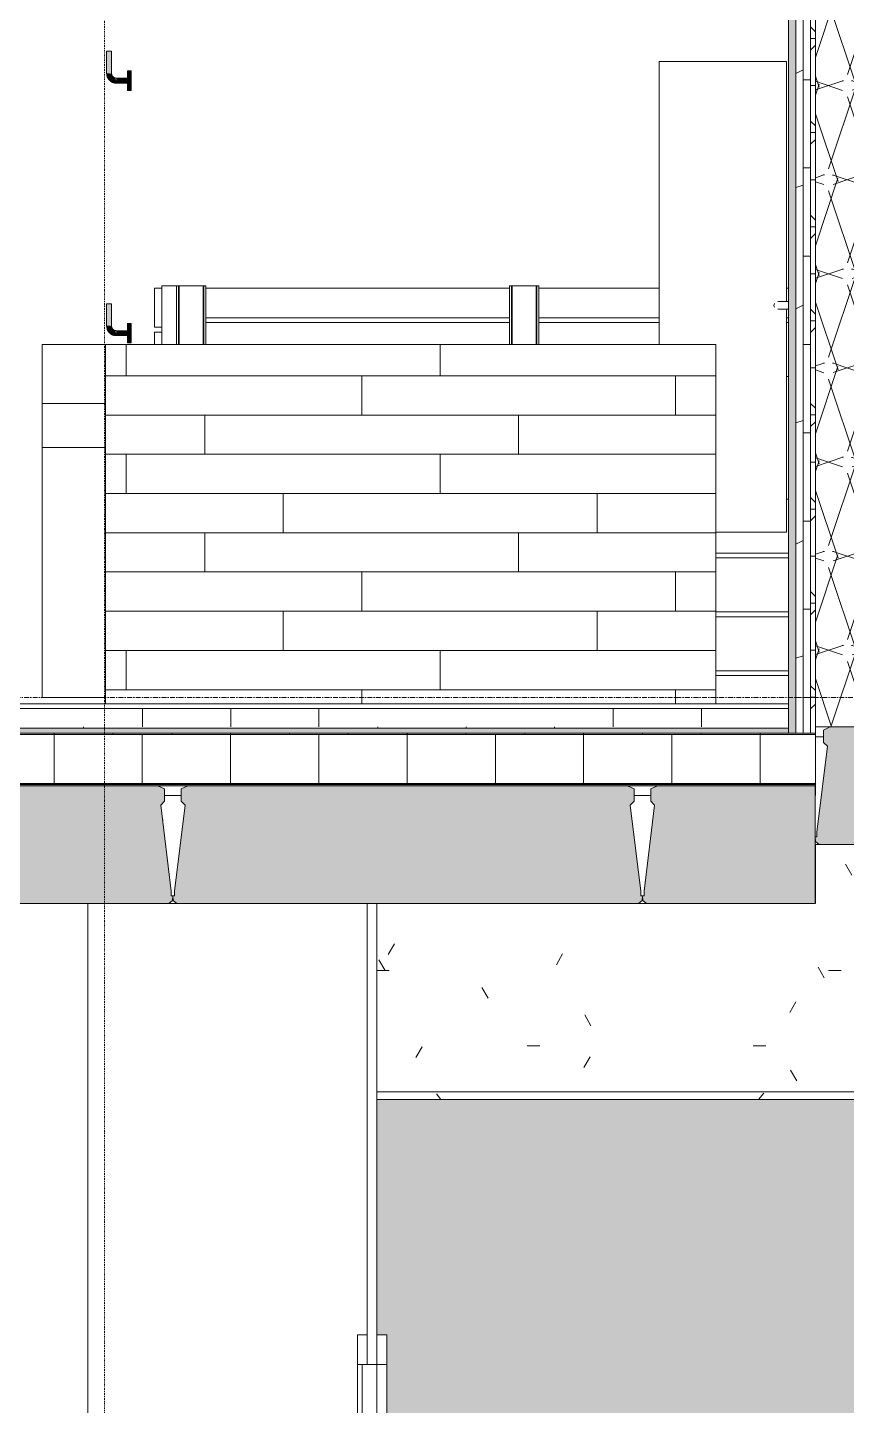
# Model space of a CAD drawing. Header units: inches. Extents: x 9661 to 16490, y -393 to 647.
# Drawn here: x 9931.3 to 10014.7, y -72.2 to 68.3 of the extents above; entities that cross this region are included whole.
import ezdxf

# ---------------------------------------------------------------- set-up
doc = ezdxf.new("R2010")
doc.units = ezdxf.units.IN
doc.header["$MEASUREMENT"] = 0
doc.linetypes.add('Dash Dot 3_16_', pattern=[0.3125, 0.1875, -0.0625, 0, -0.0625])
doc.linetypes.add('Grid Line 1_2_', pattern=[0.875, 0.5, -0.125, 0.125, -0.125])
for name, color, linetype, lineweight in [('0-1', 7, 'Continuous', 5), ('0-3', 55, 'Continuous', 9), ('A-ANNO-SYMB-1', 150, 'Dash Dot 3_16_', 9), ('A-DOOR-4', 7, 'Continuous', 9), ('A-DOOR-5', 55, 'Continuous', 9), ('A-DOOR-FRAM-2', 7, 'Continuous', 9), ('A-DOOR-FRAM-3', 50, 'Continuous', 20), ('A-FLOR-4', 55, 'Continuous', 9), ('A-FLOR-6', 252, 'Continuous', 13), ('A-FLOR-7', 254, 'Continuous', 5), ('A-FLOR-9', 192, 'Continuous', 9), ('A-FLOR-HRAL-1', 7, 'Continuous', 9), ('A-FLOR-HRAL-2', 55, 'Continuous', 9), ('A-FLOR-LEVL-1', 51, 'Grid Line 1_2_', 9), ('A-FLOR-MCUT-2', 51, 'Continuous', 9), ('A-FLOR-PATT-1', 45, 'Continuous', 9), ('A-GLAZ-CURT-1', 55, 'Continuous', 9), ('A-GLAZ-CWMG-1', 55, 'Continuous', 9), ('A-WALL-11', 113, 'Continuous', 9), ('A-WALL-5', 55, 'Continuous', 9), ('A-WALL-8', 13, 'Continuous', 13), ('A-WALL-PATT-1', 55, 'Continuous', 9), ('A-WALL-PATT-2', 45, 'Continuous', 9), ('E-ELEC-EQPM-1', 55, 'Continuous', 9), ('E-LITE-EQPM-1', 55, 'Continuous', 9), ('S-BEAM-2', 7, 'Continuous', 9), ('S-BEAM-3', 55, 'Continuous', 9), ('S-BEAM-4', 10, 'Continuous', 9), ('S-FNDN-1', 55, 'Continuous', 9), ('S-FNDN-2', 7, 'Continuous', 9)]:
    doc.layers.add(name, color=color, linetype=linetype, lineweight=lineweight)
pattern_1 = [(0, (10995.947, 72), (15.36, 3.84), [1.267, -10.253, 1.267, -10.253, -61.44]), (0, (10995.947, 72), (15.36, 3.84), [-23.04, 1.267, -21.773, 1.267, -10.253, -26.88]), (0, (10995.947, 72), (15.36, 3.84), [-57.6, 1.267, -6.413, 1.267, -17.933]), (120, (11001.707, 73.92), (-11.005538, 11.38215), [1.267, -10.253, 1.267, -10.253, -61.44]), (120, (11001.707, 73.92), (-11.005538, 11.38215), [-23.04, 1.267, -21.773, 1.267, -10.253, -26.88]), (120, (11001.707, 73.92), (-11.005538, 11.38215), [-57.6, 1.267, -6.413, 1.267, -17.933]), (240, (11003.627, 81.6), (-4.354462, -15.22215), [1.267, -10.253, 1.267, -10.253, -61.44]), (240, (11003.627, 81.6), (-4.354462, -15.22215), [-23.04, 1.267, -21.773, 1.267, -10.253, -26.88]), (240, (11003.627, 81.6), (-4.354462, -15.22215), [-57.6, 1.267, -6.413, 1.267, -17.933])]
pattern_2 = [(0, (10995.947, 72), (30.72, 7.68), [1.267, -21.773, 1.267, -21.773, -122.88]), (0, (10995.947, 72), (30.72, 7.68), [-46.08, 1.267, -44.813, 1.267, -21.773, -53.76]), (0, (10995.947, 72), (30.72, 7.68), [-115.2, 1.267, -14.093, 1.267, -37.133]), (120, (11007.467, 75.84), (-22.011075, 22.7643), [1.267, -21.773, 1.267, -21.773, -122.88]), (120, (11007.467, 75.84), (-22.011075, 22.7643), [-46.08, 1.267, -44.813, 1.267, -21.773, -53.76]), (120, (11007.467, 75.84), (-22.011075, 22.7643), [-115.2, 1.267, -14.093, 1.267, -37.133]), (240, (11011.307, 91.2), (-8.708925, -30.4443), [1.267, -21.773, 1.267, -21.773, -122.88]), (240, (11011.307, 91.2), (-8.708925, -30.4443), [-46.08, 1.267, -44.813, 1.267, -21.773, -53.76]), (240, (11011.307, 91.2), (-8.708925, -30.4443), [-115.2, 1.267, -14.093, 1.267, -37.133])]
pattern_3 = [(0, (10995.947, 72), (0, 9), []), (90, (10995.947, 72), (-9, 6e-16), [])]
pattern_4 = [(0, (9941.314, 0.8), (0, 4), []), (90, (9941.314, 0.8), (-8, 8), [4, -28]), (90, (9957.314, 4.8), (-8, 8), [4, -28])]

# ---------------------------------------------------------------- blocks, each defined once
blk = doc.blocks.new('CHAINLINK GATE - CHAINLINK GATE-2199385-BUILDING SECTION - EAST_WEST - LOOKING NORTH')
at = {"layer": 'A-DOOR-4'}
for p, q in [((9966.88, -68), (9965.38, -68)), ((9965.38, -68), (9965.38, -152)), ((9966.88, -152), (9966.88, -68)), ((9965.38, -152), (9966.88, -152))]:
    blk.add_line(p, q, dxfattribs=at)
at = {"layer": 'A-DOOR-FRAM-2'}
for p, q in [((9964.88, -152), (9964.88, -68)), ((9967.88, -68), (9967.88, -152)), ((9965.38, -152), (9964.88, -152)), ((9966.88, -152), (9967.88, -152))]:
    blk.add_line(p, q, dxfattribs=at)
at = {"layer": 'A-DOOR-FRAM-3'}
for p, q in [((9964.88, -65), (9964.88, -68)), ((9965.88, -65), (9964.88, -65)), ((9965.88, -68), (9965.88, -65)), ((9967.88, -65), (9966.88, -65)), ((9966.88, -65), (9966.88, -68)), ((9967.88, -68), (9967.88, -65)), ((9964.88, -68), (9965.88, -68)), ((9966.88, -68), (9967.88, -68))]:
    blk.add_line(p, q, dxfattribs=at)
blk = doc.blocks.new('CTR - 1st Phase - Common Walls_rvt-1-BUILDING SECTION - EAST_WEST - LOOKING NORTH')
at = {"layer": 'A-WALL-PATT-1'}
h = blk.add_hatch(dxfattribs=at)
h.set_pattern_fill('FP_13', color=256, style=0, pattern_type=2)
h.set_pattern_definition([(90, (9901.19, -152), (-36.188, 2e-15), [])])
h.paths.add_polyline_path([(9901.19, -152), (9964.88, -152), (9964.88, -65), (9965.88, -65), (9965.88, -21), (9901.19, -21), (9901.19, -143.02)], flags=0)
at = {"layer": 'S-FNDN-1'}
blk.add_line((9946.49, -21), (9945.65, -21), dxfattribs=at)
at = {"layer": 'S-FNDN-2'}
for p, q in [((9965.88, -21), (9965.88, -68)), ((9966.88, -21), (9965.88, -21)), ((9966.88, -68), (9966.88, -21)), ((9965.88, -68), (9966.88, -68))]:
    blk.add_line(p, q, dxfattribs=at)
at = {"layer": '0-3'}
blk.add_blockref('CHAINLINK GATE - CHAINLINK GATE-2199385-BUILDING SECTION - EAST_WEST - LOOKING NORTH', (0, 0), dxfattribs=at)
blk = doc.blocks.new('034100 - Precast Structural Concrete - Solid Plank - 12_-1871118-BUILDING SECTION - EAST_WEST - LOOKING NORTH')
at = {"layer": 'S-BEAM-4'}
blk.add_hatch(color=256, dxfattribs=at).paths.add_polyline_path([(9898.61, -21), (9945.65, -21), (9946.03, -20.69), (9946.03, -20.21), (9945.89, -20.21), (9945.89, -19.74), (9944.83, -10.97), (9945.22, -10.57), (9945.22, -9.31), (9944.53, -9), (9899.73, -9), (9899.04, -9.31), (9899.04, -10.57), (9899.43, -10.97), (9898.37, -19.74), (9898.37, -20.21), (9898.19, -20.21), (9898.23, -20.69), (9898.41, -20.83)], flags=0)
at = {"layer": 'S-BEAM-2'}
for p, q in [((9899.73, -9), (9899.04, -9.31)), ((9899.04, -9.31), (9899.04, -10.57)), ((9944.53, -9), (9899.73, -9)), ((9945.22, -9.31), (9944.53, -9)), ((9945.22, -10.57), (9945.22, -9.31)), ((9899.43, -10.97), (9898.37, -19.74)), ((9899.04, -10.57), (9899.43, -10.97)), ((9944.83, -10.97), (9945.22, -10.57)), ((9945.89, -19.74), (9944.83, -10.97)), ((9898.37, -20.21), (9898.19, -20.21)), ((9898.19, -20.21), (9898.23, -20.69)), ((9898.23, -20.69), (9898.61, -21)), ((9898.37, -19.74), (9898.37, -20.21)), ((9898.61, -21), (9945.65, -21)), ((9945.65, -21), (9946.03, -20.69)), ((9945.89, -19.82), (9945.89, -19.74)), ((9945.89, -20.21), (9945.89, -19.82)), ((9946.07, -20.21), (9945.89, -20.21)), ((9946.03, -20.69), (9946.07, -20.21))]:
    blk.add_line(p, q, dxfattribs=at)
blk = doc.blocks.new('034100 - Precast Structural Concrete - Solid Plank - 12_-1875030-BUILDING SECTION - EAST_WEST - LOOKING NORTH')
at = {"layer": 'S-BEAM-4'}
blk.add_hatch(color=256, dxfattribs=at).paths.add_polyline_path([(10011.56, -21), (10011.56, -9), (9995.49, -9), (9994.8, -9.31), (9994.8, -10.57), (9995.19, -10.97), (9994.13, -19.82), (9994.13, -20.21), (9993.95, -20.21), (9993.99, -20.69), (9994.37, -21), (9995.19, -21)], flags=0)
at = {"layer": 'S-BEAM-2'}
for p, q in [((9995.49, -9), (9994.8, -9.31)), ((9994.8, -9.31), (9994.8, -10.57)), ((10011.56, -9), (9995.49, -9)), ((10011.56, -21), (10011.56, -9)), ((9995.19, -10.97), (9994.13, -19.74)), ((9994.8, -10.57), (9995.19, -10.97)), ((9994.13, -20.21), (9993.95, -20.21)), ((9993.95, -20.21), (9993.99, -20.69)), ((9993.99, -20.69), (9994.37, -21)), ((9994.13, -19.74), (9994.13, -19.82)), ((9994.13, -19.82), (9994.13, -20.21)), ((9994.37, -21), (10011.56, -21))]:
    blk.add_line(p, q, dxfattribs=at)
blk = doc.blocks.new('034100 - Precast Structural Concrete - Solid Plank - 12_-1871119-BUILDING SECTION - EAST_WEST - LOOKING NORTH')
at = {"layer": 'S-BEAM-4'}
blk.add_hatch(color=256, dxfattribs=at).paths.add_polyline_path([(10770.09, -15), (10777.25, -15), (10777.63, -14.69), (10777.63, -14.21), (10777.49, -14.21), (10777.47, -13.59), (10776.43, -4.97), (10776.82, -4.57), (10776.82, -3.31), (10776.13, -3), (10731.33, -3), (10730.63, -3.31), (10730.63, -4.57), (10731.03, -4.97), (10729.97, -13.74), (10729.97, -14.21), (10729.79, -14.21), (10729.83, -14.69), (10730.2, -15), (10761.98, -15)], flags=0)
at = {"layer": 'S-BEAM-2'}
for p, q in [((10731.33, -3), (10730.63, -3.31)), ((10730.63, -3.31), (10730.63, -4.57)), ((10776.13, -3), (10731.33, -3)), ((10776.82, -3.31), (10776.13, -3)), ((10776.82, -4.57), (10776.82, -3.31)), ((10731.03, -4.97), (10729.97, -13.74)), ((10730.63, -4.57), (10731.03, -4.97)), ((10776.43, -4.97), (10776.82, -4.57)), ((10777.49, -13.74), (10776.43, -4.97)), ((10729.97, -13.74), (10729.97, -14.21)), ((10777.49, -13.82), (10777.49, -13.74)), ((10777.49, -14.21), (10777.49, -13.82)), ((10729.97, -14.21), (10729.79, -14.21)), ((10729.79, -14.21), (10729.83, -14.69)), ((10729.83, -14.69), (10730.2, -15)), ((10730.2, -15), (10777.25, -15)), ((10777.25, -15), (10777.63, -14.69)), ((10777.67, -14.21), (10777.49, -14.21)), ((10777.63, -14.69), (10777.67, -14.21))]:
    blk.add_line(p, q, dxfattribs=at)
blk = doc.blocks.new('CTR - 1st Phase - Structure_rvt-1-BUILDING SECTION - EAST_WEST - LOOKING NORTH')
at = {"layer": 'A-WALL-PATT-1'}
h = blk.add_hatch(dxfattribs=at)
h.set_pattern_fill('FP_3', color=256, style=0, pattern_type=2)
h.set_pattern_definition(pattern_1)
h.paths.add_polyline_path([(11412.61, -152), (11424.8, -152), (11424.8, -41), (11195.19, -41), (11195.19, -151.75), (11361.19, -151.75), (11361.19, -152), (11377.37, -152)], flags=0)
h.paths.add_polyline_path([(11015.9, -152), (11145.19, -152), (11145.19, -151.75), (11179.19, -151.75), (11179.19, -41), (10847.19, -41), (10847.19, -151.75), (10875.19, -151.75), (10875.19, -152), (11013.36, -152)], flags=0)
h.paths.add_polyline_path([(9967.88, -152), (9969.19, -152), (9969.19, -151.75), (10159.19, -151.75), (10159.19, -44), (10175.19, -44), (10175.19, -151.75), (10179.19, -151.75), (10179.19, -152), (10455.19, -152), (10455.19, -151.75), (10459.19, -151.75), (10459.19, -35.99), (10467.21, -35.99), (10467.19, -35), (10167.19, -35), (10167.17, -41), (9966.88, -41), (9966.88, -65), (9967.88, -65), (9967.88, -151.75)], flags=0)
h.paths.add_polyline_path([(10535.14, -151.75), (10831.19, -151.75), (10831.19, -41), (10475.19, -41), (10475.19, -151.75), (10503.5, -151.75)], flags=0)
h.paths.add_polyline_path([(11187.19, -35.99), (11187.19, -35.99), (11187.19, -23.38)], flags=0)
at = {"layer": 'S-BEAM-3'}
h = blk.add_hatch(dxfattribs=at)
h.set_pattern_fill('FP_32', color=256, style=0, pattern_type=2)
h.set_pattern_definition(pattern_2)
h.paths.add_polyline_path([(9993.95, -20.21), (9994.13, -20.21), (9994.13, -19.74), (9995.19, -10.97), (9994.8, -10.57), (9994.8, -10), (9993.11, -10), (9993.11, -10.57), (9992.71, -10.97), (9993.78, -19.82), (9993.78, -20.21), (9993.91, -20.21)], flags=0)
h.paths.add_polyline_path([(9993.99, -21), (9994.37, -21), (9993.99, -20.69), (9993.95, -20.21), (9993.91, -20.69), (9993.54, -21), (9993.95, -21)], flags=0)
h.paths.add_polyline_path([(10011.58, -21), (10011.6, -15), (10011.95, -14.98), (10011.6, -14.69), (10011.56, -14.69), (10011.56, -21)], flags=0)
h.paths.add_polyline_path([(9946.07, -20.21), (9946.25, -20.21), (9946.25, -19.74), (9947.31, -10.97), (9946.92, -10.57), (9946.92, -10), (9945.22, -10), (9945.22, -10.57), (9944.83, -10.97), (9945.89, -19.82), (9945.89, -20.21), (9946.03, -20.21)], flags=0)
h.paths.add_polyline_path([(9946.49, -21), (9946.11, -20.69), (9946.07, -20.21), (9946.03, -20.69), (9945.65, -21), (9946.25, -21)], flags=0)
h.paths.add_polyline_path([(9898.61, -21), (9898.23, -20.69), (9898.23, -20.21), (9898.37, -20.21), (9898.37, -19.74), (9899.43, -10.97), (9899.04, -10.57), (9899.04, -10), (9897.19, -10), (9897.19, -21), (9898.37, -21)], flags=0)
h.paths.add_polyline_path([(10107.32, -14.21), (10107.5, -14.21), (10107.5, -13.74), (10108.56, -4.97), (10108.17, -4.57), (10108.17, -4), (10106.48, -4), (10106.48, -4.57), (10106.08, -4.97), (10107.15, -13.82), (10107.15, -14.21), (10107.28, -14.21)], flags=0)
h.paths.add_polyline_path([(10107.15, -15), (10107.74, -15), (10107.37, -14.69), (10107.32, -14.21), (10107.28, -14.69), (10106.91, -15)], flags=0)
h.paths.add_polyline_path([(10155.21, -14.21), (10155.38, -14.21), (10155.38, -13.74), (10156.45, -4.97), (10156.05, -4.57), (10156.05, -4), (10154.36, -4), (10154.36, -4.57), (10153.97, -4.97), (10155.03, -13.82), (10155.03, -14.21), (10155.16, -14.21)], flags=0)
h.paths.add_polyline_path([(10155.62, -15), (10155.25, -14.69), (10155.21, -14.21), (10155.16, -14.69), (10154.79, -15), (10155.38, -15)], flags=0)
h.paths.add_polyline_path([(10059.44, -14.21), (10059.62, -14.21), (10059.62, -13.74), (10060.68, -4.97), (10060.29, -4.57), (10060.29, -4), (10058.6, -4), (10058.6, -4.57), (10058.2, -4.97), (10059.26, -13.82), (10059.26, -14.21), (10059.4, -14.21)], flags=0)
h.paths.add_polyline_path([(10059.62, -15), (10059.86, -15), (10059.48, -14.69), (10059.43, -14.4), (10059.4, -14.69), (10059.03, -15), (10059.51, -15)], flags=0)
h.paths.add_polyline_path([(10011.74, -14.21), (10011.74, -13.74), (10012.77, -4.94), (10012.41, -4.57), (10012.41, -4), (10011.59, -4), (10011.6, -14.21)], flags=0)
h = blk.add_hatch(dxfattribs=at)
h.set_pattern_fill('FP_5', color=256, style=0, pattern_type=2)
h.set_pattern_definition(pattern_2)
h.paths.add_polyline_path([(10032.49, -40.21), (10167.17, -40.21), (10167.17, -15), (10011.58, -15), (10011.56, -21), (9966.88, -21), (9966.88, -40.21), (9997.13, -40.21)], flags=0)
h = blk.add_hatch(dxfattribs=at)
h.set_pattern_fill('FP_31', color=256, style=0, pattern_type=2)
h.set_pattern_definition([(0, (10995.947, 145.145), (30.72, 5.431), [1.267, -21.773, 1.267, -21.773, -122.88]), (0, (10995.947, 145.145), (30.72, 5.431), [-46.08, 1.267, -44.813, 1.267, -21.773, -53.76]), (0, (10995.947, 145.145), (30.72, 5.431), [-115.2, 1.267, -14.093, 1.267, -37.133]), (129.232, (11007.467, 147.86), (-19.350573, 12.83838), [1.002, -17.213, 1.002, -114.358]), (129.232, (11007.467, 147.86), (-19.350573, 12.83838), [-19.217, -17.213, 1.002, -35.428, -60.716]), (129.232, (11007.467, 147.86), (-19.350573, 12.83838), [-72.859, 1.002, -17.213, 1.002, -41.499]), (129.232, (11007.467, 147.86), (-19.350573, 12.83838), [-92.075, -11.141, 1.002, -29.356]), (230.768, (11011.307, 158.721), (-11.370004, -24.78585), [1.002, -17.213, 1.002, -114.358]), (230.768, (11011.307, 158.721), (-11.370004, -24.78585), [-19.217, -17.213, 1.002, -35.428, -60.716]), (230.768, (11011.307, 158.721), (-11.370004, -24.78585), [-72.859, 1.002, -17.213, 1.002, -41.499]), (230.768, (11011.307, 158.721), (-11.370004, -24.78585), [-92.075, -11.141, 1.002, -29.356])])
h.paths.add_polyline_path([(10159.27, -41), (10167.17, -41), (10167.17, -40.21), (9966.88, -40.21), (9966.88, -41), (10150.78, -41)], flags=0)
for p, q in [((10012.41, -4), (10011.59, -4)), ((10011.58, -10), (10011.58, -9)), ((9946.92, -10), (9945.22, -10)), ((9994.8, -10), (9993.11, -10)), ((10011.58, -21), (10011.58, -15)), ((10011.58, -15), (10011.98, -15)), ((9994.37, -21), (9993.54, -21)), ((10167.17, -40.21), (9966.88, -40.21)), ((10167.17, -41), (9966.88, -41))]:
    blk.add_line(p, q, dxfattribs=at)
at = {"layer": '0-3'}
for name, p in [('034100 - Precast Structural Concrete - Solid Plank - 12_-1871119-BUILDING SECTION - EAST_WEST - LOOKING NORTH', (-718.23, 0)), ('034100 - Precast Structural Concrete - Solid Plank - 12_-1871118-BUILDING SECTION - EAST_WEST - LOOKING NORTH', (0, 0)), ('034100 - Precast Structural Concrete - Solid Plank - 12_-1871118-BUILDING SECTION - EAST_WEST - LOOKING NORTH', (47.88, 0)), ('034100 - Precast Structural Concrete - Solid Plank - 12_-1875030-BUILDING SECTION - EAST_WEST - LOOKING NORTH', (0, 0))]:
    blk.add_blockref(name, p, dxfattribs=at)
blk = doc.blocks.new('Pathway_Cooper_McGraw-Edison _BSC-BRC_Round - Pathway_Cooper_McGraw-Edison _BSC-BRC_Round-V71-BUILDING SECTION - EAST_WEST - LOOKING NORTH')
at = {"layer": 'E-LITE-EQPM-1'}
for p, q in [((9932.74, 36), (9932.74, 30)), ((9932.74, 36), (9936.74, 36)), ((9936.74, 36), (9939.21, 36)), ((9936.74, 30), (9932.74, 30)), ((9932.74, 30), (9932.74, 25.5)), ((9932.74, 30), (9936.74, 30)), ((9939.21, 30), (9936.74, 30)), ((9936.74, 30), (9939.21, 30)), ((9936.74, 25.5), (9932.74, 25.5)), ((9932.74, 25.5), (9932.74, 0)), ((9932.74, 25.5), (9936.74, 25.5)), ((9939.21, 25.5), (9936.74, 25.5)), ((9936.74, 25.5), (9939.21, 25.5)), ((9936.74, 0), (9932.74, 0)), ((9939.21, 0), (9936.74, 0))]:
    blk.add_line(p, q, dxfattribs=at)
blk = doc.blocks.new('Railing - Handrail - Bracket-3113776-BUILDING SECTION - EAST_WEST - LOOKING NORTH')
at = {"layer": 'A-FLOR-HRAL-1'}
for points in [[(9939.5, 63.66), (9939.56, 63.66), (9939.56, 65.91), (9939.31, 65.91), (9939.35, 63.66), (9939.44, 63.66)], [(9939.56, 63.66), (9939.81, 63.66), (9939.78, 65.91), (9939.56, 65.91), (9939.56, 64.25)], [(9940.31, 62.69), (9940.3, 62.92), (9939.77, 63.17), (9939.56, 63.66), (9939.35, 63.66), (9939.39, 63.3), (9939.44, 63.21), (9939.86, 62.77), (9940.07, 62.7)], [(9940.31, 62.91), (9940.2, 63.1), (9940.31, 63.15), (9940.05, 63.23), (9939.94, 63.3), (9939.71, 63.66), (9939.56, 63.66), (9939.78, 63.13), (9940.3, 62.92)], [(9941.44, 62.91), (9941.81, 62.91), (9941.81, 63.91), (9941.44, 63.88), (9941.44, 63.17)], [(9940.31, 62.91), (9941.44, 62.91), (9941.43, 63.16), (9940.31, 63.13), (9940.31, 62.98)], [(9940.31, 62.66), (9941.44, 62.69), (9941.44, 62.91), (9940.31, 62.91), (9940.31, 62.67)], [(9941.81, 61.91), (9941.81, 62.91), (9941.44, 62.91), (9941.44, 61.91)]]:
    blk.add_hatch(color=256, dxfattribs=at).paths.add_polyline_path(points, flags=0)
at = {"layer": 'A-FLOR-HRAL-2'}
for p, q in [((9939.31, 63.66), (9939.31, 65.91)), ((9939.56, 65.91), (9939.31, 65.91)), ((9939.81, 65.91), (9939.56, 65.91)), ((9939.81, 65.91), (9939.81, 63.66)), ((9941.44, 63.91), (9941.81, 63.91)), ((9941.44, 63.91), (9941.44, 62.91)), ((9941.81, 62.91), (9941.81, 63.91)), ((9940.31, 63.16), (9941.44, 63.16)), ((9941.44, 62.66), (9940.31, 62.66)), ((9941.44, 62.91), (9941.44, 61.91)), ((9941.81, 61.91), (9941.44, 61.91)), ((9941.81, 61.91), (9941.81, 62.91))]:
    blk.add_line(p, q, dxfattribs=at)
at = {"layer": 'A-FLOR-HRAL-2', "flags": 128}
for points in [[(9940.31, 62.66), (9940.27, 62.66), (9940.23, 62.66), (9940.19, 62.67), (9940.16, 62.67), (9940.12, 62.68), (9940.08, 62.69), (9940.04, 62.7), (9940, 62.71), (9939.96, 62.73), (9939.92, 62.74), (9939.89, 62.76), (9939.85, 62.77), (9939.82, 62.79), (9939.78, 62.81), (9939.75, 62.84), (9939.72, 62.86), (9939.69, 62.88), (9939.66, 62.91), (9939.63, 62.94), (9939.6, 62.96), (9939.57, 62.99), (9939.54, 63.02), (9939.52, 63.06), (9939.5, 63.09), (9939.47, 63.12), (9939.45, 63.15), (9939.43, 63.19), (9939.41, 63.23), (9939.4, 63.26), (9939.38, 63.3), (9939.37, 63.34), (9939.36, 63.37), (9939.35, 63.41), (9939.34, 63.45), (9939.33, 63.49), (9939.32, 63.53), (9939.32, 63.57), (9939.32, 63.61), (9939.31, 63.65), (9939.31, 63.66)], [(9939.81, 63.66), (9939.81, 63.64), (9939.82, 63.62), (9939.82, 63.6), (9939.82, 63.58), (9939.82, 63.56), (9939.83, 63.54), (9939.83, 63.52), (9939.84, 63.5), (9939.85, 63.49), (9939.85, 63.47), (9939.86, 63.45), (9939.87, 63.43), (9939.88, 63.41), (9939.89, 63.4), (9939.9, 63.38), (9939.91, 63.36), (9939.93, 63.35), (9939.94, 63.33), (9939.95, 63.32), (9939.97, 63.3), (9939.98, 63.29), (9940, 63.28), (9940.01, 63.26), (9940.03, 63.25), (9940.04, 63.24), (9940.06, 63.23), (9940.08, 63.22), (9940.1, 63.21), (9940.11, 63.2), (9940.13, 63.2), (9940.15, 63.19), (9940.17, 63.18), (9940.19, 63.18), (9940.21, 63.17), (9940.23, 63.17), (9940.25, 63.17), (9940.27, 63.16), (9940.29, 63.16), (9940.31, 63.16), (9940.31, 63.16)]]:
    blk.add_lwpolyline(points, dxfattribs=at)
blk = doc.blocks.new('Railing - Handrail - Bracket-3113774-BUILDING SECTION - EAST_WEST - LOOKING NORTH')
at = {"layer": 'A-FLOR-HRAL-1'}
for points in [[(9939.5, 37.91), (9939.56, 37.91), (9939.56, 40.16), (9939.31, 40.16), (9939.35, 37.91), (9939.44, 37.91)], [(9939.56, 37.91), (9939.81, 37.91), (9939.78, 40.16), (9939.56, 40.16), (9939.56, 38.5)], [(9941.81, 37.16), (9941.81, 38.16), (9941.44, 38.13), (9941.44, 37.16)], [(9940.31, 36.94), (9940.3, 37.16), (9939.77, 37.42), (9939.56, 37.91), (9939.35, 37.91), (9939.39, 37.55), (9939.44, 37.46), (9939.86, 37.02), (9940.07, 36.94)], [(9940.31, 37.16), (9940.2, 37.35), (9940.31, 37.4), (9940.05, 37.48), (9939.94, 37.54), (9939.71, 37.91), (9939.56, 37.91), (9939.78, 37.38), (9940.3, 37.16)], [(9940.31, 37.16), (9941.44, 37.16), (9941.43, 37.41), (9940.31, 37.38), (9940.31, 37.22)], [(9941.44, 36.91), (9941.44, 37.16), (9940.31, 37.16), (9940.31, 36.91)], [(9941.81, 36.16), (9941.81, 37.16), (9941.44, 37.16), (9941.44, 36.16)]]:
    blk.add_hatch(color=256, dxfattribs=at).paths.add_polyline_path(points, flags=0)
at = {"layer": 'A-FLOR-HRAL-2'}
for p, q in [((9939.31, 37.91), (9939.31, 40.16)), ((9939.56, 40.16), (9939.31, 40.16)), ((9939.81, 40.16), (9939.56, 40.16)), ((9939.81, 40.16), (9939.81, 37.91)), ((9941.44, 38.16), (9941.81, 38.16)), ((9941.44, 38.16), (9941.44, 37.16)), ((9941.81, 37.16), (9941.81, 38.16)), ((9940.31, 37.41), (9941.44, 37.41)), ((9941.44, 36.91), (9940.31, 36.91)), ((9941.44, 37.16), (9941.44, 36.16)), ((9941.81, 36.16), (9941.81, 37.16)), ((9941.81, 36.16), (9941.44, 36.16))]:
    blk.add_line(p, q, dxfattribs=at)
at = {"layer": 'A-FLOR-HRAL-2', "flags": 128}
for points in [[(9940.31, 36.91), (9940.27, 36.91), (9940.23, 36.91), (9940.19, 36.92), (9940.16, 36.92), (9940.12, 36.93), (9940.08, 36.94), (9940.04, 36.95), (9940, 36.96), (9939.96, 36.97), (9939.92, 36.99), (9939.89, 37), (9939.85, 37.02), (9939.82, 37.04), (9939.78, 37.06), (9939.75, 37.08), (9939.72, 37.11), (9939.69, 37.13), (9939.66, 37.16), (9939.63, 37.18), (9939.6, 37.21), (9939.57, 37.24), (9939.54, 37.27), (9939.52, 37.3), (9939.5, 37.34), (9939.47, 37.37), (9939.45, 37.4), (9939.43, 37.44), (9939.41, 37.47), (9939.4, 37.51), (9939.38, 37.55), (9939.37, 37.58), (9939.36, 37.62), (9939.35, 37.66), (9939.34, 37.7), (9939.33, 37.74), (9939.32, 37.78), (9939.32, 37.82), (9939.32, 37.86), (9939.31, 37.9), (9939.31, 37.91)], [(9939.81, 37.91), (9939.81, 37.89), (9939.82, 37.87), (9939.82, 37.85), (9939.82, 37.83), (9939.82, 37.81), (9939.83, 37.79), (9939.83, 37.77), (9939.84, 37.75), (9939.85, 37.73), (9939.85, 37.71), (9939.86, 37.7), (9939.87, 37.68), (9939.88, 37.66), (9939.89, 37.64), (9939.9, 37.63), (9939.91, 37.61), (9939.93, 37.59), (9939.94, 37.58), (9939.95, 37.56), (9939.97, 37.55), (9939.98, 37.54), (9940, 37.52), (9940.01, 37.51), (9940.03, 37.5), (9940.04, 37.49), (9940.06, 37.48), (9940.08, 37.47), (9940.1, 37.46), (9940.11, 37.45), (9940.13, 37.44), (9940.15, 37.44), (9940.17, 37.43), (9940.19, 37.42), (9940.21, 37.42), (9940.23, 37.42), (9940.25, 37.41), (9940.27, 37.41), (9940.29, 37.41), (9940.31, 37.41), (9940.31, 37.41)]]:
    blk.add_lwpolyline(points, dxfattribs=at)
blk = doc.blocks.new('Railing - Railing-2828583-BUILDING SECTION - EAST_WEST - LOOKING NORTH')
for name in ['Railing - Handrail - Bracket-3113776-BUILDING SECTION - EAST_WEST - LOOKING NORTH', 'Railing - Handrail - Bracket-3113774-BUILDING SECTION - EAST_WEST - LOOKING NORTH']:
    blk.add_blockref(name, (0, 0))
blk = doc.blocks.new('Horizontal_Siding - Horizontal_Siding-2855038-BUILDING SECTION - EAST_WEST - LOOKING NORTH')
at = {"layer": 'A-GLAZ-CURT-1'}
blk.add_line((10008.84, 2.24), (10001.44, 2.24), dxfattribs=at)
blk = doc.blocks.new('Horizontal_Siding - Horizontal_Siding-V115-BUILDING SECTION - EAST_WEST - LOOKING NORTH')
at = {"layer": 'A-GLAZ-CURT-1'}
for p, q in [((10008.84, 8.24), (10001.44, 8.24)), ((10001.44, 2.74), (10008.84, 2.74))]:
    blk.add_line(p, q, dxfattribs=at)
blk = doc.blocks.new('Horizontal_Siding - Horizontal_Siding-V116-BUILDING SECTION - EAST_WEST - LOOKING NORTH')
at = {"layer": 'A-GLAZ-CURT-1'}
for p, q in [((10008.84, 20.24), (10008.64, 20.24)), ((10001.44, 14.74), (10008.84, 14.74))]:
    blk.add_line(p, q, dxfattribs=at)
blk = doc.blocks.new('Horizontal_Siding - Horizontal_Siding-V117-BUILDING SECTION - EAST_WEST - LOOKING NORTH')
at = {"layer": 'A-GLAZ-CURT-1'}
for p, q in [((9995.64, 38.24), (9983.4, 38.24)), ((10008.84, 38.24), (10008.64, 38.24)), ((10008.64, 32.74), (10008.84, 32.74))]:
    blk.add_line(p, q, dxfattribs=at)
blk = doc.blocks.new('Horizontal_Siding - Horizontal_Siding-2855037-BUILDING SECTION - EAST_WEST - LOOKING NORTH')
at = {"layer": 'A-GLAZ-CURT-1'}
blk.add_line((9980.4, 38.24), (9949.44, 38.24), dxfattribs=at)
blk = doc.blocks.new('Horizontal_Siding - Horizontal_Siding-2855040-BUILDING SECTION - EAST_WEST - LOOKING NORTH')
at = {"layer": 'A-GLAZ-CURT-1'}
for p, q in [((9995.64, 41.75), (9983.4, 41.75)), ((10008.84, 41.75), (10008.64, 41.75)), ((9983.39, 38.74), (9995.64, 38.74)), ((10008.64, 38.74), (10008.84, 38.74))]:
    blk.add_line(p, q, dxfattribs=at)
blk = doc.blocks.new('Horizontal_Siding - Horizontal_Siding-2855039-BUILDING SECTION - EAST_WEST - LOOKING NORTH')
at = {"layer": 'A-GLAZ-CURT-1'}
for p, q in [((9980.4, 41.75), (9949.44, 41.75)), ((9949.44, 38.74), (9980.4, 38.74))]:
    blk.add_line(p, q, dxfattribs=at)
blk = doc.blocks.new('Rectangular Mullion - RAILING POST-2669755-BUILDING SECTION - EAST_WEST - LOOKING NORTH')
at = {"layer": 'A-GLAZ-CWMG-1'}
for p, q in [((9980.4, 38.49), (9980.4, 36)), ((9980.61, 36), (9980.61, 38.49)), ((9980.61, 38.49), (9980.61, 36)), ((9980.67, 38.49), (9980.67, 36)), ((9983.12, 38.49), (9983.12, 36)), ((9983.19, 38.49), (9983.19, 36)), ((9983.19, 38.49), (9983.19, 36)), ((9983.4, 38.49), (9983.4, 36))]:
    blk.add_line(p, q, dxfattribs=at)
blk = doc.blocks.new('Rectangular Mullion - RAILING POST-2833645-BUILDING SECTION - EAST_WEST - LOOKING NORTH')
at = {"layer": 'A-GLAZ-CWMG-1'}
for p, q in [((9980.4, 42), (9980.61, 42)), ((9980.4, 42), (9980.4, 38.49)), ((9980.61, 38.49), (9980.61, 42)), ((9980.61, 42), (9980.67, 42)), ((9980.61, 42), (9980.61, 38.49)), ((9980.67, 42), (9983.12, 42)), ((9980.67, 42), (9980.67, 38.49)), ((9983.12, 42), (9983.19, 42)), ((9983.12, 42), (9983.12, 38.49)), ((9983.19, 42), (9983.19, 38.49)), ((9983.19, 42), (9983.4, 42)), ((9983.19, 42), (9983.19, 38.49)), ((9983.4, 42), (9983.4, 38.49))]:
    blk.add_line(p, q, dxfattribs=at)
blk = doc.blocks.new('Rectangular Mullion - RAILING POST-2680127-BUILDING SECTION - EAST_WEST - LOOKING NORTH')
at = {"layer": 'A-GLAZ-CWMG-1'}
for p, q in [((9946.65, 36), (9946.65, 38.49)), ((9946.65, 38.49), (9946.65, 36)), ((9946.71, 38.49), (9946.71, 36)), ((9949.16, 38.49), (9949.16, 36)), ((9949.23, 38.49), (9949.23, 36)), ((9949.23, 38.49), (9949.23, 36)), ((9949.44, 38.49), (9949.44, 36))]:
    blk.add_line(p, q, dxfattribs=at)
blk = doc.blocks.new('Rectangular Mullion - RAILING POST-2833647-BUILDING SECTION - EAST_WEST - LOOKING NORTH')
at = {"layer": 'A-GLAZ-CWMG-1'}
for p, q in [((9946.44, 42), (9946.65, 42)), ((9946.65, 38.49), (9946.65, 42)), ((9946.65, 42), (9946.71, 42)), ((9946.65, 42), (9946.65, 38.49)), ((9946.71, 42), (9949.16, 42)), ((9946.71, 42), (9946.71, 38.49)), ((9949.16, 42), (9949.23, 42)), ((9949.16, 42), (9949.16, 38.49)), ((9949.23, 42), (9949.23, 38.49)), ((9949.23, 42), (9949.44, 42)), ((9949.23, 42), (9949.23, 38.49)), ((9949.44, 42), (9949.44, 38.49))]:
    blk.add_line(p, q, dxfattribs=at)
blk = doc.blocks.new('Horizontal_Siding - Horizontal_Siding-3202369-BUILDING SECTION - EAST_WEST - LOOKING NORTH')
at = {"layer": 'A-GLAZ-CURT-1'}
for p in [(9944.19, 36), (9944.94, 37.26)]:
    blk.add_line(p, (9944.19, 37.26), dxfattribs=at)
blk = doc.blocks.new('Horizontal_Siding - Horizontal_Siding-3202371-BUILDING SECTION - EAST_WEST - LOOKING NORTH')
at = {"layer": 'A-GLAZ-CURT-1'}
for p, q in [((9944.19, 37.76), (9944.19, 41.75)), ((9944.94, 41.75), (9944.19, 41.75)), ((9944.19, 37.76), (9944.94, 37.76))]:
    blk.add_line(p, q, dxfattribs=at)
blk = doc.blocks.new('262400 - Switchboards and Panelboards - Electric Panel - Generic - 262400 - Switchboards and Panelboards - Electric Panel - Generic-2842581-BUILDING SECTION - EAST_WEST - LOOKING NORTH')
at = {"layer": 'E-ELEC-EQPM-1'}
for p, q in [((9995.64, 64.87), (10008.64, 64.87)), ((9995.64, 36), (9995.64, 64.87)), ((10008.64, 40.39), (10008.64, 64.87)), ((10008.64, 16.87), (10008.64, 39.61)), ((10008.64, 16.87), (10001.44, 16.87))]:
    blk.add_line(p, q, dxfattribs=at)
blk = doc.blocks.new('Rectangular Mullion - RAILING POST-2831812-BUILDING SECTION - EAST_WEST - LOOKING NORTH')
at = {"layer": 'A-GLAZ-CWMG-1'}
for p, q in [((9944.94, 42), (9946.44, 42)), ((9944.94, 42), (9944.94, 37.51)), ((9946.44, 37.51), (9946.44, 42))]:
    blk.add_line(p, q, dxfattribs=at)
blk = doc.blocks.new('Rectangular Mullion - RAILING POST-V118-BUILDING SECTION - EAST_WEST - LOOKING NORTH')
at = {"layer": 'A-GLAZ-CWMG-1'}
for p, q in [((9944.94, 37.51), (9944.94, 36)), ((9946.44, 36), (9946.44, 37.51))]:
    blk.add_line(p, q, dxfattribs=at)
blk = doc.blocks.new('STOREFRONT DOOR B - ALUM_ STILE W_ GLASS INSET-2790180-BUILDING SECTION - EAST_WEST - LOOKING NORTH')
at = {"layer": 'A-DOOR-5'}
for p, q in [((10008.84, 40.39), (10008.34, 40.39)), ((10008.34, 39.61), (10008.84, 39.61))]:
    blk.add_line(p, q, dxfattribs=at)
at = {"layer": 'A-DOOR-5', "flags": 128}
for points in [[(10008.34, 40.39), (10008.32, 40.39), (10008.3, 40.39), (10008.27, 40.39), (10008.25, 40.39), (10008.23, 40.39), (10008.2, 40.39), (10008.18, 40.39), (10008.16, 40.39), (10008.14, 40.39), (10008.11, 40.39), (10008.09, 40.39), (10008.07, 40.39), (10008.05, 40.39), (10008.03, 40.39), (10008.01, 40.39), (10007.99, 40.39), (10007.97, 40.39), (10007.95, 40.39), (10007.94, 40.39), (10007.92, 40.39), (10007.9, 40.39), (10007.89, 40.39), (10007.87, 40.39), (10007.86, 40.39), (10007.85, 40.39), (10007.83, 40.39), (10007.82, 40.39), (10007.81, 40.39), (10007.8, 40.39), (10007.79, 40.39), (10007.78, 40.39), (10007.78, 40.39), (10007.77, 40.39), (10007.77, 40.39), (10007.76, 40.39), (10007.76, 40.39), (10007.76, 40.39), (10007.75, 40.39), (10007.75, 40.39)], [(10007.75, 39.61), (10007.75, 39.61), (10007.75, 39.61), (10007.76, 39.61), (10007.76, 39.61), (10007.76, 39.61), (10007.77, 39.61), (10007.78, 39.61), (10007.78, 39.61), (10007.79, 39.61), (10007.8, 39.61), (10007.81, 39.61), (10007.82, 39.61), (10007.83, 39.61), (10007.84, 39.61), (10007.86, 39.61), (10007.87, 39.61), (10007.88, 39.61), (10007.9, 39.61), (10007.92, 39.61), (10007.93, 39.61), (10007.95, 39.61), (10007.97, 39.61), (10007.99, 39.61), (10008, 39.61), (10008.02, 39.61), (10008.04, 39.61), (10008.06, 39.61), (10008.09, 39.61), (10008.11, 39.61), (10008.13, 39.61), (10008.15, 39.61), (10008.17, 39.61), (10008.2, 39.61), (10008.22, 39.61), (10008.24, 39.61), (10008.27, 39.61), (10008.29, 39.61), (10008.31, 39.61), (10008.34, 39.61), (10008.34, 39.61)]]:
    blk.add_lwpolyline(points, dxfattribs=at)
at = {"layer": 'A-DOOR-5'}
for start, end in [(150, 180), (180, 210), (82.7725, 90), (270, 277.2275)]:
    blk.add_arc((10007.75, 40), 0.394, start, end, dxfattribs=at)

msp = doc.modelspace()

# ---------------------------------------------------------------- hatches: boundary and pattern name
at = {"layer": 'A-FLOR-6'}
h = msp.add_hatch(color=256, dxfattribs=at)
h.paths.add_polyline_path([(11195.737, -9), (11278.7894, -9), (11278.7894, -8.875), (10819.9894, -8.875), (10819.9894, -9), (11194.5744, -9)], flags=0)
h.paths.add_polyline_path([(10011.5599, -9), (10011.5894, -9), (10011.5599, -8.875), (9888.1894, -8.875), (9888.1894, -9), (10002.9114, -9)], flags=0)
at = {"layer": 'A-FLOR-7'}
h = msp.add_hatch(color=256, dxfattribs=at)
h.paths.add_polyline_path([(11274.6015, -8.875), (11278.7894, -8.875), (11278.7894, -8.75), (10819.9894, -8.75), (10819.9894, -8.875), (11258.3102, -8.875)], flags=0)
h.paths.add_polyline_path([(10011.5894, -8.875), (10011.5599, -8.75), (9888.1894, -8.75), (9888.1894, -8.875), (10011.5801, -8.875)], flags=0)
at = {"layer": 'A-FLOR-PATT-1'}
h = msp.add_hatch(dxfattribs=at)
h.set_pattern_fill('FP_12', color=256, style=0, pattern_type=2)
h.set_pattern_definition([(0, (10995.947, 72), (24, 24), [24, -24]), (0, (10995.947, 81), (24, 24), [24, -24]), (0, (10995.947, 90), (24, 24), [24, -24]), (90, (10998.947, 93), (-24, 24), [24, -24]), (90, (11007.947, 93), (-24, 24), [24, -24]), (90, (11016.947, 93), (-24, 24), [24, -24])])
h.paths.add_polyline_path([(11156.3047, -3.125), (11164.5894, -3.125), (11164.5894, -1.125), (10934.1894, -1.125), (10934.1894, -3.125), (11136.5886, -3.125)], flags=0)
h.paths.add_polyline_path([(10002.9114, -3.125), (10008.8394, -3.125), (10008.8394, -1.125), (9888.1894, -1.125), (9888.1894, -3.125), (10001.4394, -3.125)], flags=0)
h = msp.add_hatch(dxfattribs=at)
h.set_pattern_fill('FP_3', color=256, style=0, pattern_type=2)
h.set_pattern_definition(pattern_1)
h.paths.add_polyline_path([(11276.0394, -3.625), (11276.0394, -3.125), (10822.7394, -3.125), (10822.7394, -3.625), (11274.6015, -3.625)], flags=0)
h.paths.add_polyline_path([(10008.8394, -3.625), (10008.8394, -3.125), (9888.1894, -3.125), (9888.1894, -3.625), (10007.8404, -3.625)], flags=0)
h = msp.add_hatch(dxfattribs=at)
h.set_pattern_fill('FP_14', color=256, style=0, pattern_type=2)
h.set_pattern_definition([(90, (10995.947, 72), (-6, 4e-16), [])])
h.paths.add_polyline_path([(11276.0394, -3.75), (11278.7894, -3.75), (11278.7894, -3.625), (10819.9894, -3.625), (10819.9894, -3.75), (11274.6015, -3.75)], flags=0)
h.paths.add_polyline_path([(9888.1894, -3.75), (10011.5894, -3.75), (10011.5599, -3.625), (9888.1894, -3.625)], flags=0)
h = msp.add_hatch(dxfattribs=at)
h.set_pattern_fill('FP_7', color=256, style=0, pattern_type=2)
h.set_pattern_definition(pattern_3)
h.paths.add_polyline_path([(11136.5886, -8.75), (11278.7894, -8.75), (11278.7894, -3.75), (10819.9894, -3.75), (10819.9894, -8.75), (11116.8725, -8.75)], flags=0)
h.paths.add_polyline_path([(9895.2051, -8.75), (10011.5894, -8.75), (10011.5801, -3.75), (9888.1894, -3.75), (9888.1894, -8.75), (9894.4727, -8.75)], flags=0)
at = {"layer": 'A-WALL-8'}
msp.add_hatch(color=256, dxfattribs=at).paths.add_polyline_path([(10009.5894, -3.625), (10009.5894, 228), (10008.8394, 228), (10008.8394, -3.625)], flags=0)
at = {"layer": 'A-WALL-PATT-1'}
h = msp.add_hatch(dxfattribs=at)
h.set_pattern_fill('FP_24', color=256, style=0, pattern_type=2)
h.set_pattern_definition(pattern_4)
h.paths.add_polyline_path([(9943.4394, -0.625), (9943.4394, 36), (9939.1894, 36), (9939.1894, -0.625)], flags=0)
h = msp.add_hatch(dxfattribs=at)
h.set_pattern_fill('FP_24', color=256, style=0, pattern_type=2)
h.set_pattern_definition(pattern_4)
h.paths.add_polyline_path([(9943.4394, -0.625), (10001.4394, -0.625), (10001.4394, 36), (9943.4394, 36), (9943.4394, 0.5469)], flags=0)
at = {"layer": 'A-WALL-PATT-2'}
h = msp.add_hatch(dxfattribs=at)
h.set_pattern_fill('FP_6', color=256, style=0, pattern_type=2)
h.set_pattern_definition([(216.87, (11005.547, 96), (71.999914, 48.000129), [12, -108]), (206.565, (11019.947, 88.8), (-23.99974, -23.9997), [26.833, -26.833]), (198.435, (11019.947, 76.8), (-47.999875, -23.999517), [15.179, -60.716])])
h.paths.add_polyline_path([(10010.3394, -3.625), (10010.3394, 228), (10009.5894, 228), (10009.5894, -3.625)], flags=0)
h = msp.add_hatch(dxfattribs=at)
h.set_pattern_fill('FP_7', color=256, style=0, pattern_type=2)
h.set_pattern_definition(pattern_3)
h.paths.add_polyline_path([(10011.0894, -3.625), (10011.0894, 228), (10010.3394, 228), (10010.3394, -3.625)], flags=0)
h = msp.add_hatch(dxfattribs=at)
h.set_pattern_fill('FP_4', color=256, style=0, pattern_type=2)
h.set_pattern_definition([(0, (10995.947, 72), (0, 4.798), []), (315, (10995.947, 72), (4.798427, 0), [6.786, -6.786]), (45, (10995.947, 72), (4.798427, 0), [6.786, -6.786])])
h.paths.add_polyline_path([(10011.5599, -3.625), (10011.5894, -3.625), (10011.5894, 228), (10011.0894, 228), (10011.0894, -3.625)], flags=0)
h = msp.add_hatch(dxfattribs=at)
h.set_pattern_fill('FP_1', color=256, style=0, pattern_type=2)
h.set_pattern_definition([(161.57, (10996.427, 72.48), (-3.8399538, -1.54e-05), [0, -27.322, 3.034, 0]), (18.43, (10995.467, 72.48), (-3.8399538, 1.54e-05), [0, -27.322, 3.034, 0]), (108.43, (10996.427, 72.48), (1.919622, -9.6005246), [9.106, -21.25]), (71.57, (10995.467, 72.48), (1.919622, 9.6005246), [9.106, -21.25])])
h.paths.add_polyline_path([(10012.8001, -3), (10017.0894, -3), (10017.0894, 228), (10011.5894, 228), (10011.5935, -3), (10012.7695, -3)], flags=0)

# ---------------------------------------------------------------- linework, layer by layer
at = {"layer": 'A-ANNO-SYMB-1'}
msp.add_line((9939.0889, 456.5459), (9939.0889, -163.2719), dxfattribs=at)
at = {"layer": 'A-FLOR-4'}
msp.add_line((9889.6894, -0.625), (10008.8394, -0.625), dxfattribs=at)
at = {"layer": 'A-FLOR-9'}
for p, q in [((10008.8394, -1.125), (9888.1894, -1.125)), ((10011.5894, -9), (10011.5894, -3)), ((9888.1894, -9), (10011.5894, -9))]:
    msp.add_line(p, q, dxfattribs=at)
at = {"layer": 'A-FLOR-LEVL-1'}
msp.add_line((9660.5284, 0), (12376.0591, 0), dxfattribs=at)
at = {"layer": 'A-FLOR-MCUT-2'}
for p, q in [((10008.8394, -3.125), (9888.1894, -3.125)), ((10008.8394, -3.625), (9888.1894, -3.625)), ((10011.5894, -3.75), (9888.1894, -3.75)), ((10011.5894, -8.75), (9888.1894, -8.75)), ((10011.5894, -8.875), (9888.1894, -8.875))]:
    msp.add_line(p, q, dxfattribs=at)
at = {"layer": 'A-WALL-11'}
for p, q in [((10011.5894, 399.2813), (10011.5894, -3)), ((10011.0894, 398.5207), (10011.0894, -3.625)), ((10008.8394, 228), (10008.8394, -3.625)), ((10009.5894, 228), (10009.5894, -3.625)), ((10010.3394, 228), (10010.3394, -3.625)), ((10008.8394, -3.625), (10011.5894, -3.625)), ((10011.5894, -3), (10017.0894, -3))]:
    msp.add_line(p, q, dxfattribs=at)
at = {"layer": 'A-WALL-5'}
for p, q in [((9939.1894, -0.625), (9939.1894, 36)), ((10001.4394, 36), (9939.1894, 36)), ((10001.4394, -0.625), (10001.4394, 36))]:
    msp.add_line(p, q, dxfattribs=at)

# ---------------------------------------------------------------- block references
at = {"layer": '0-1'}
for name in ['CTR - 1st Phase - Structure_rvt-1-BUILDING SECTION - EAST_WEST - LOOKING NORTH', 'CTR - 1st Phase - Common Walls_rvt-1-BUILDING SECTION - EAST_WEST - LOOKING NORTH']:
    msp.add_blockref(name, (0, 0), dxfattribs=at)
at = {"layer": 'A-DOOR-4'}
msp.add_blockref('STOREFRONT DOOR B - ALUM_ STILE W_ GLASS INSET-2790180-BUILDING SECTION - EAST_WEST - LOOKING NORTH', (0, 0), dxfattribs=at)
at = {"layer": 'A-FLOR-HRAL-2'}
msp.add_blockref('Railing - Railing-2828583-BUILDING SECTION - EAST_WEST - LOOKING NORTH', (0, 0), dxfattribs=at)
at = {"layer": 'A-GLAZ-CURT-1'}
for name, p in [('Horizontal_Siding - Horizontal_Siding-3202371-BUILDING SECTION - EAST_WEST - LOOKING NORTH', (0, 0)), ('Horizontal_Siding - Horizontal_Siding-2855039-BUILDING SECTION - EAST_WEST - LOOKING NORTH', (0, 0)), ('Horizontal_Siding - Horizontal_Siding-2855040-BUILDING SECTION - EAST_WEST - LOOKING NORTH', (0, 0)), ('Horizontal_Siding - Horizontal_Siding-2855037-BUILDING SECTION - EAST_WEST - LOOKING NORTH', (0, 0)), ('Horizontal_Siding - Horizontal_Siding-V117-BUILDING SECTION - EAST_WEST - LOOKING NORTH', (0, 0)), ('Horizontal_Siding - Horizontal_Siding-3202369-BUILDING SECTION - EAST_WEST - LOOKING NORTH', (0, 0)), ('Horizontal_Siding - Horizontal_Siding-V116-BUILDING SECTION - EAST_WEST - LOOKING NORTH', (0, 0)), ('Horizontal_Siding - Horizontal_Siding-V115-BUILDING SECTION - EAST_WEST - LOOKING NORTH', (0, 6)), ('Horizontal_Siding - Horizontal_Siding-V115-BUILDING SECTION - EAST_WEST - LOOKING NORTH', (0, 0)), ('Horizontal_Siding - Horizontal_Siding-2855038-BUILDING SECTION - EAST_WEST - LOOKING NORTH', (0, 0))]:
    msp.add_blockref(name, p, dxfattribs=at)
at = {"layer": 'A-GLAZ-CWMG-1'}
for name in ['Rectangular Mullion - RAILING POST-2831812-BUILDING SECTION - EAST_WEST - LOOKING NORTH', 'Rectangular Mullion - RAILING POST-2833647-BUILDING SECTION - EAST_WEST - LOOKING NORTH', 'Rectangular Mullion - RAILING POST-2833645-BUILDING SECTION - EAST_WEST - LOOKING NORTH', 'Rectangular Mullion - RAILING POST-2680127-BUILDING SECTION - EAST_WEST - LOOKING NORTH', 'Rectangular Mullion - RAILING POST-2669755-BUILDING SECTION - EAST_WEST - LOOKING NORTH', 'Rectangular Mullion - RAILING POST-V118-BUILDING SECTION - EAST_WEST - LOOKING NORTH']:
    msp.add_blockref(name, (0, 0), dxfattribs=at)
at = {"layer": 'E-ELEC-EQPM-1'}
msp.add_blockref('262400 - Switchboards and Panelboards - Electric Panel - Generic - 262400 - Switchboards and Panelboards - Electric Panel - Generic-2842581-BUILDING SECTION - EAST_WEST - LOOKING NORTH', (0, 0), dxfattribs=at)
at = {"layer": 'E-LITE-EQPM-1'}
msp.add_blockref('Pathway_Cooper_McGraw-Edison _BSC-BRC_Round - Pathway_Cooper_McGraw-Edison _BSC-BRC_Round-V71-BUILDING SECTION - EAST_WEST - LOOKING NORTH', (0, 0), dxfattribs=at)

doc.saveas('drawing.dxf')
